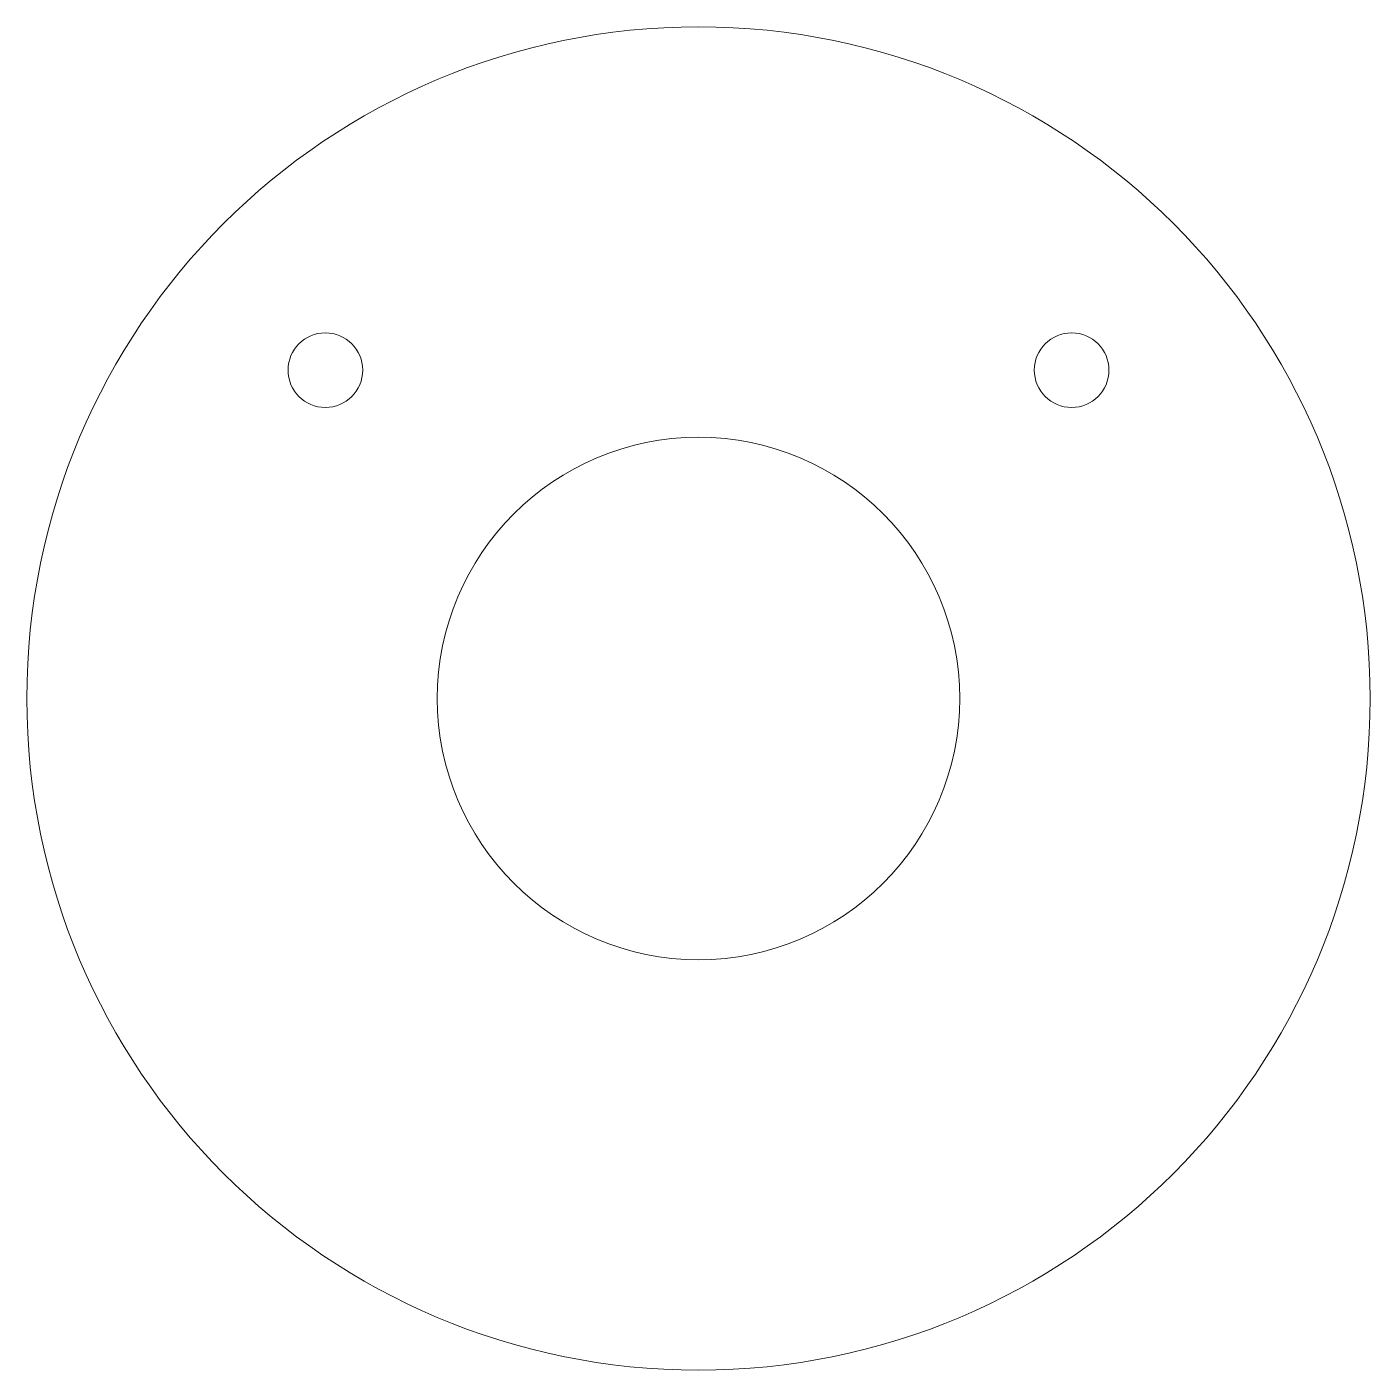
# Model space of a CAD drawing. Header units: millimetres. Extents: x -45 to 45, y -45 to 45.
import ezdxf

# ---------------------------------------------------------------- set-up
doc = ezdxf.new("R2010")
doc.units = ezdxf.units.MM

msp = doc.modelspace()

# ---------------------------------------------------------------- linework, layer by layer
at = {"color": 7, "linetype": 'Continuous', "lineweight": 15}
for centre, radius in [((0, 0), 45), ((-25, 22), 2.5), ((25, 22), 2.5), ((0, 0), 17.5)]:
    msp.add_circle(centre, radius, dxfattribs=at)

doc.saveas('drawing.dxf')
